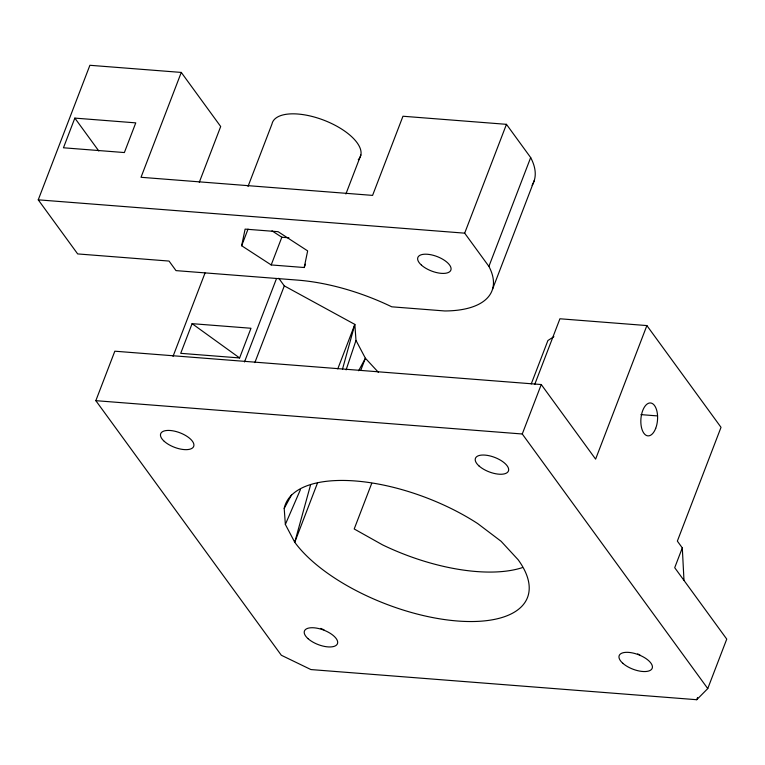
<?xml version="1.0" encoding="UTF-8"?>
<svg xmlns="http://www.w3.org/2000/svg" width="765" height="765" viewBox="0 0 765 765"><rect width="100%" height="100%" fill="white"/><g stroke="black" fill="none" stroke-linecap="round" stroke-linejoin="round"><path stroke-width="1.15" d="M241.654 245.737L245.106 229.118L278.097 231.69L307.654 250.891L304.202 267.521L271.202 264.939L241.654 245.737L248.032 229.118M310.561 484.934L294.755 542.261A129.696 56.859 21 0 0 457.451 620.998A129.696 56.859 21 0 0 518.125 559.722L501.113 541.304L477.656 523.547A129.696 56.859 21 0 0 284.207 508.419L285.355 524.436L294.755 542.261L317.437 483.155M342.51 369.122L354.845 324.408L284.303 285.88L278.747 278.25M346.105 369.878L355.993 340.425L354.845 324.408L337.776 368.883M181.276 72.426L141.018 177.289L372.584 195.391L402.964 116.242L506.459 124.332L530.671 157.571L488.902 266.392A109.481 47.994 21 0 1 444.771 310.963L391.757 306.813A129.706 56.859 21 0 0 298.321 280.172L175.998 270.619L169.046 261.066L77.667 253.923L38.25 199.828L89.897 65.283L181.276 72.426L220.693 126.521L199.283 182.299M74.846 118.106L63.457 147.788L124.37 152.551L135.768 122.869L74.846 118.106L98.781 150.954M646.884 325.574L721.022 427.329L677.35 541.104L682.303 547.903L674.711 567.687L726.75 639.11L707.759 688.577L696.733 699.717L310.915 669.566L281.329 655.251L95.835 400.669L114.827 351.202L541.257 384.537L595.61 459.134L646.884 325.574L559.923 318.776L534.716 384.451M173.024 356.375L205.039 272.981M192.101 323.662L180.712 353.334L239.598 357.944L250.987 328.262L192.101 323.662L239.598 357.944M248.023 186.44L271.977 124.016A47.162 20.674 21 0 1 326.435 121.224A47.162 20.674 21 0 1 358.259 159.732M271.202 264.939L281.836 237.236L288.912 237.791M244.484 361.96L276.5 278.565M254.85 362.61L284.303 285.88M304.202 267.521L305.484 264.193M345.895 193.985L360.87 154.97M360.678 370.509L365.393 358.24L355.993 340.425M488.902 266.392L464.68 233.162L506.459 124.332M371.714 483.375L354.205 528.969L382.519 544.852A129.696 56.859 21 0 0 522.438 567.592M492.478 289.361L534.247 180.54M531.235 383.963L547.912 340.521L553.898 336.667M707.759 688.577L522.265 433.994L541.257 384.537M696.733 699.717L697.575 697.517M285.355 524.436L300.377 489.734M284.207 508.419L291.541 494.869M358.622 370.757L365.393 358.24L378.35 372.278M38.25 199.828L464.68 233.162M640.946 414.62L657.565 415.921M95.835 400.669L522.265 433.994M271.986 230.839L281.836 237.236M682.303 547.903L683.986 580.415M323.968 629.777A17.681 7.755 21 0 1 320.784 628.409M639.798 654.773A17.681 7.755 21 0 1 637.637 653.951M530.671 157.571A109.481 47.994 21 0 1 532.077 185.312M479.024 465.962A17.681 7.755 21 0 0 507.616 472.235A17.681 7.755 21 0 0 489.151 455.73A17.681 7.755 21 0 0 479.024 465.962M308.027 638.66A17.681 7.755 21 0 0 336.629 644.933A17.681 7.755 21 0 0 318.164 628.428A17.681 7.755 21 0 0 308.027 638.66M622.777 663.255A17.681 7.755 21 0 0 651.378 669.528A17.681 7.755 21 0 0 632.913 653.023A17.681 7.755 21 0 0 622.777 663.255M164.274 441.357A17.681 7.755 21 0 0 192.876 447.63A17.681 7.755 21 0 0 174.41 431.125A17.681 7.755 21 0 0 164.274 441.357M421.439 265.12A17.681 7.755 21 0 0 450.03 271.393A17.681 7.755 21 0 0 431.565 254.888A17.681 7.755 21 0 0 421.439 265.12M655.71 428.324A16.505 8.319 -85.5 0 0 650.575 402.964A16.505 8.319 -85.5 0 0 641.366 426.956A16.505 8.319 -85.5 0 0 655.71 428.324"/></g></svg>
